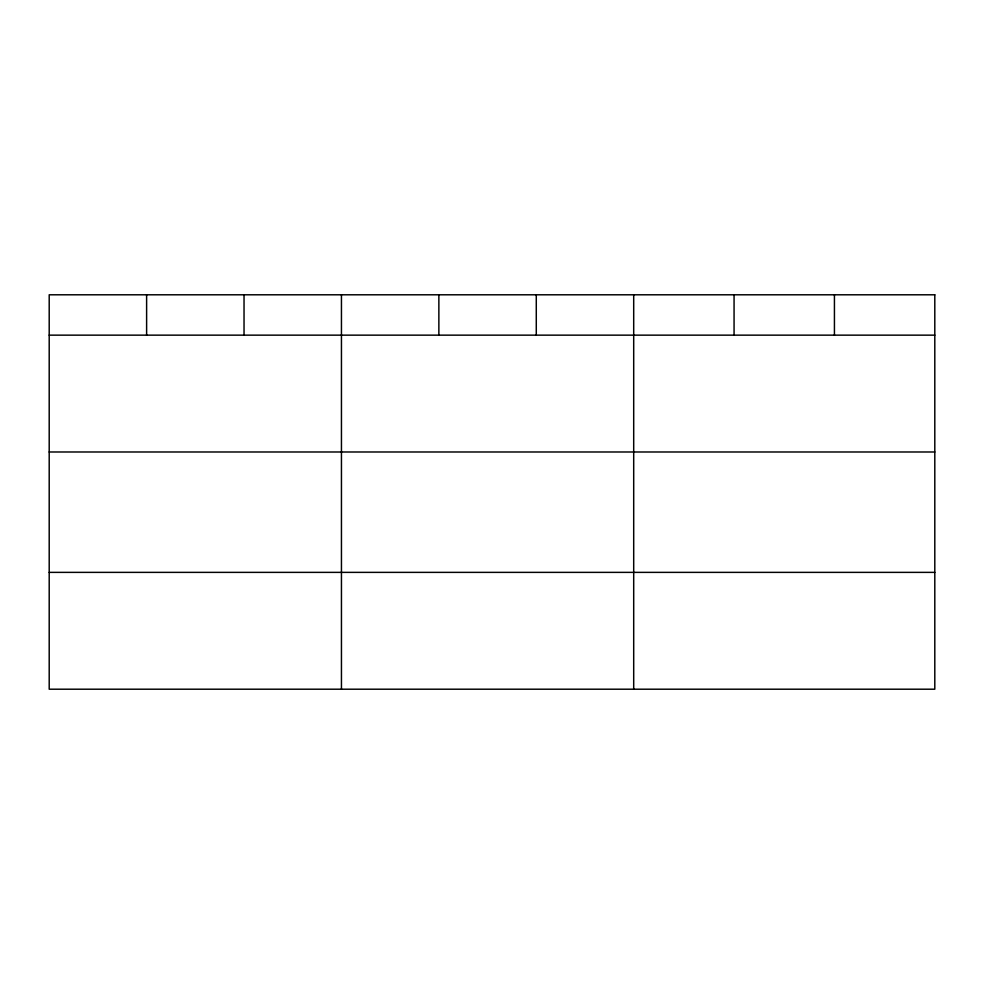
<?xml version="1.0" encoding="UTF-8"?>
<svg xmlns="http://www.w3.org/2000/svg" width="984" height="984" viewBox="0 0 984 984"><rect width="100%" height="100%" fill="white"/><g stroke="black" fill="none" stroke-linecap="round" stroke-linejoin="round"><path stroke-width="1.48" d="M49.2 335.15L934.8 335.15M49.2 451.988L934.8 451.988M49.2 572.368L934.8 572.368M834.432 294.794L834.432 335.15M734.064 294.794L734.064 335.15M633.696 294.794L633.696 689.206M536.28 294.794L536.28 335.15M438.864 294.794L438.864 335.15M341.448 294.794L341.448 689.206M244.032 294.794L244.032 335.15M146.616 294.794L146.616 335.15M934.8 294.794L49.2 294.794L49.2 689.206L934.8 689.206L934.8 294.794"/></g></svg>
